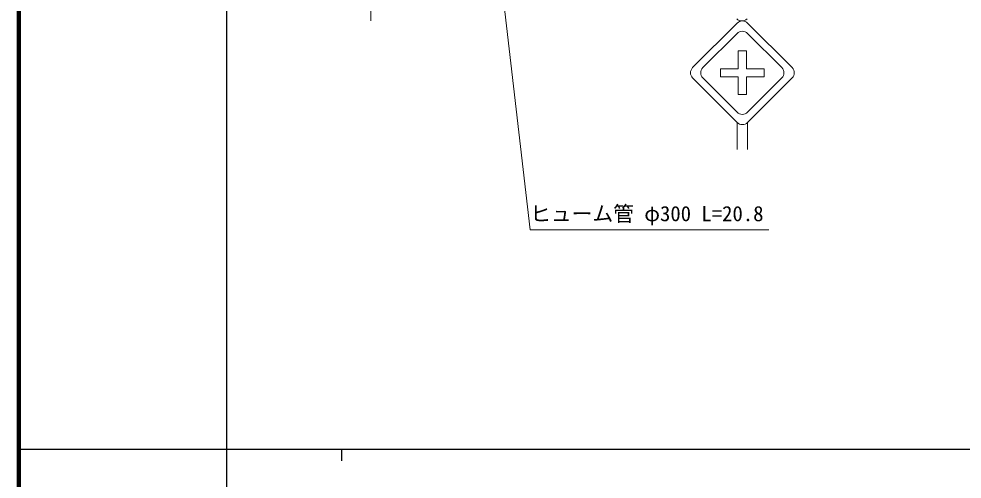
# Model space of a CAD drawing. Units: millimetres, scale not verified. Extents: x 40000 to 680000, y 20000 to 380000.
# Drawn here: x 40000 to 121830, y 202409 to 242371 of the extents above; entities that cross this region are included whole.
import ezdxf
from ezdxf.enums import TextEntityAlignment as Align

# ---------------------------------------------------------------- set-up
doc = ezdxf.new("R2010")
doc.units = ezdxf.units.MM
doc.header["$LTSCALE"] = 1000
for name, color, linetype, lineweight in [('M-BMK-OTRS', 5, 'Continuous', 13), ('M-STR-HTXT', 7, 'Continuous', 13), ('M-STR-STRC', 7, 'Continuous', 13), ('M-TTL', 2, 'Continuous', 140), ('M-TTL-BAND', 7, 'Continuous', 25)]:
    doc.layers.add(name, color=color, linetype=linetype, lineweight=lineweight)
doc.styles.add('ＭＳ ゴシック', font='')
doc.styles.get('ＭＳ ゴシック').set_extended_font_data('MS Gothic')

msp = doc.modelspace()

# ---------------------------------------------------------------- linework, layer by layer
at = {"layer": 'M-BMK-OTRS'}
msp.add_line((70527, 242192), (71585, 317790), dxfattribs=at)
at = {"layer": 'M-STR-HTXT'}
msp.add_lwpolyline([(79042, 269971), (84355, 224062), (105055, 224062)], dxfattribs=at)
at = {"layer": 'M-STR-STRC'}
for p, q in [((102317, 242003), (98449, 238134)), ((103209, 242003), (107078, 238134)), ((99341, 238134), (102317, 241111)), ((103209, 241111), (106186, 238134)), ((102410, 238041), (102410, 239580)), ((102410, 239580), (103116, 239580)), ((103116, 238041), (103116, 239580)), ((100872, 238041), (102410, 238041)), ((100872, 237335), (100872, 238041)), ((100872, 237335), (102410, 237335)), ((102410, 237335), (102410, 235796)), ((104655, 238041), (103116, 238041)), ((104655, 237335), (103116, 237335)), ((103116, 237335), (103116, 235796)), ((104655, 237335), (104655, 238041)), ((98449, 237242), (102317, 233374)), ((99341, 237242), (102317, 234266)), ((107078, 237242), (103209, 233374)), ((103209, 234266), (106186, 237242)), ((103116, 235796), (102410, 235796)), ((102317, 233374), (102317, 231031)), ((103209, 233374), (103209, 231031))]:
    msp.add_line(p, q, dxfattribs=at)
for centre, radius, start, end in [((102723, 242816), 630, 225, 315), ((102763, 241557), 631, 45, 135), ((102763, 240665), 631, 44.99985, 135), ((98895, 237688), 631, 135, 225), ((99787, 237688), 631, 135, 225.00005), ((105740, 237688), 631, 315.00011, 44.99984), ((106632, 237688), 631, 315, 45), ((102763, 234712), 631, 225.00005, 315.00011), ((102763, 233820), 631, 225, 315)]:
    msp.add_arc(centre, radius, start, end, dxfattribs=at)
at = {"layer": 'M-TTL'}
msp.add_line((40000, 380000), (40000, 20000), dxfattribs=at)
at = {"layer": 'M-TTL-BAND'}
for p, q in [((58000, 370000), (58000, 20000)), ((40000, 205000), (579000, 205000)), ((68000, 205000), (68000, 204000))]:
    msp.add_line(p, q, dxfattribs=at)

# ---------------------------------------------------------------- texts
at = {"layer": 'M-STR-HTXT', "style": 'ＭＳ ゴシック'}
msp.add_text('ヒューム管 φ300 L=20.8', height=1320, dxfattribs=at).set_placement((84355, 225462), align=Align.MIDDLE_LEFT)

doc.saveas('drawing.dxf')
